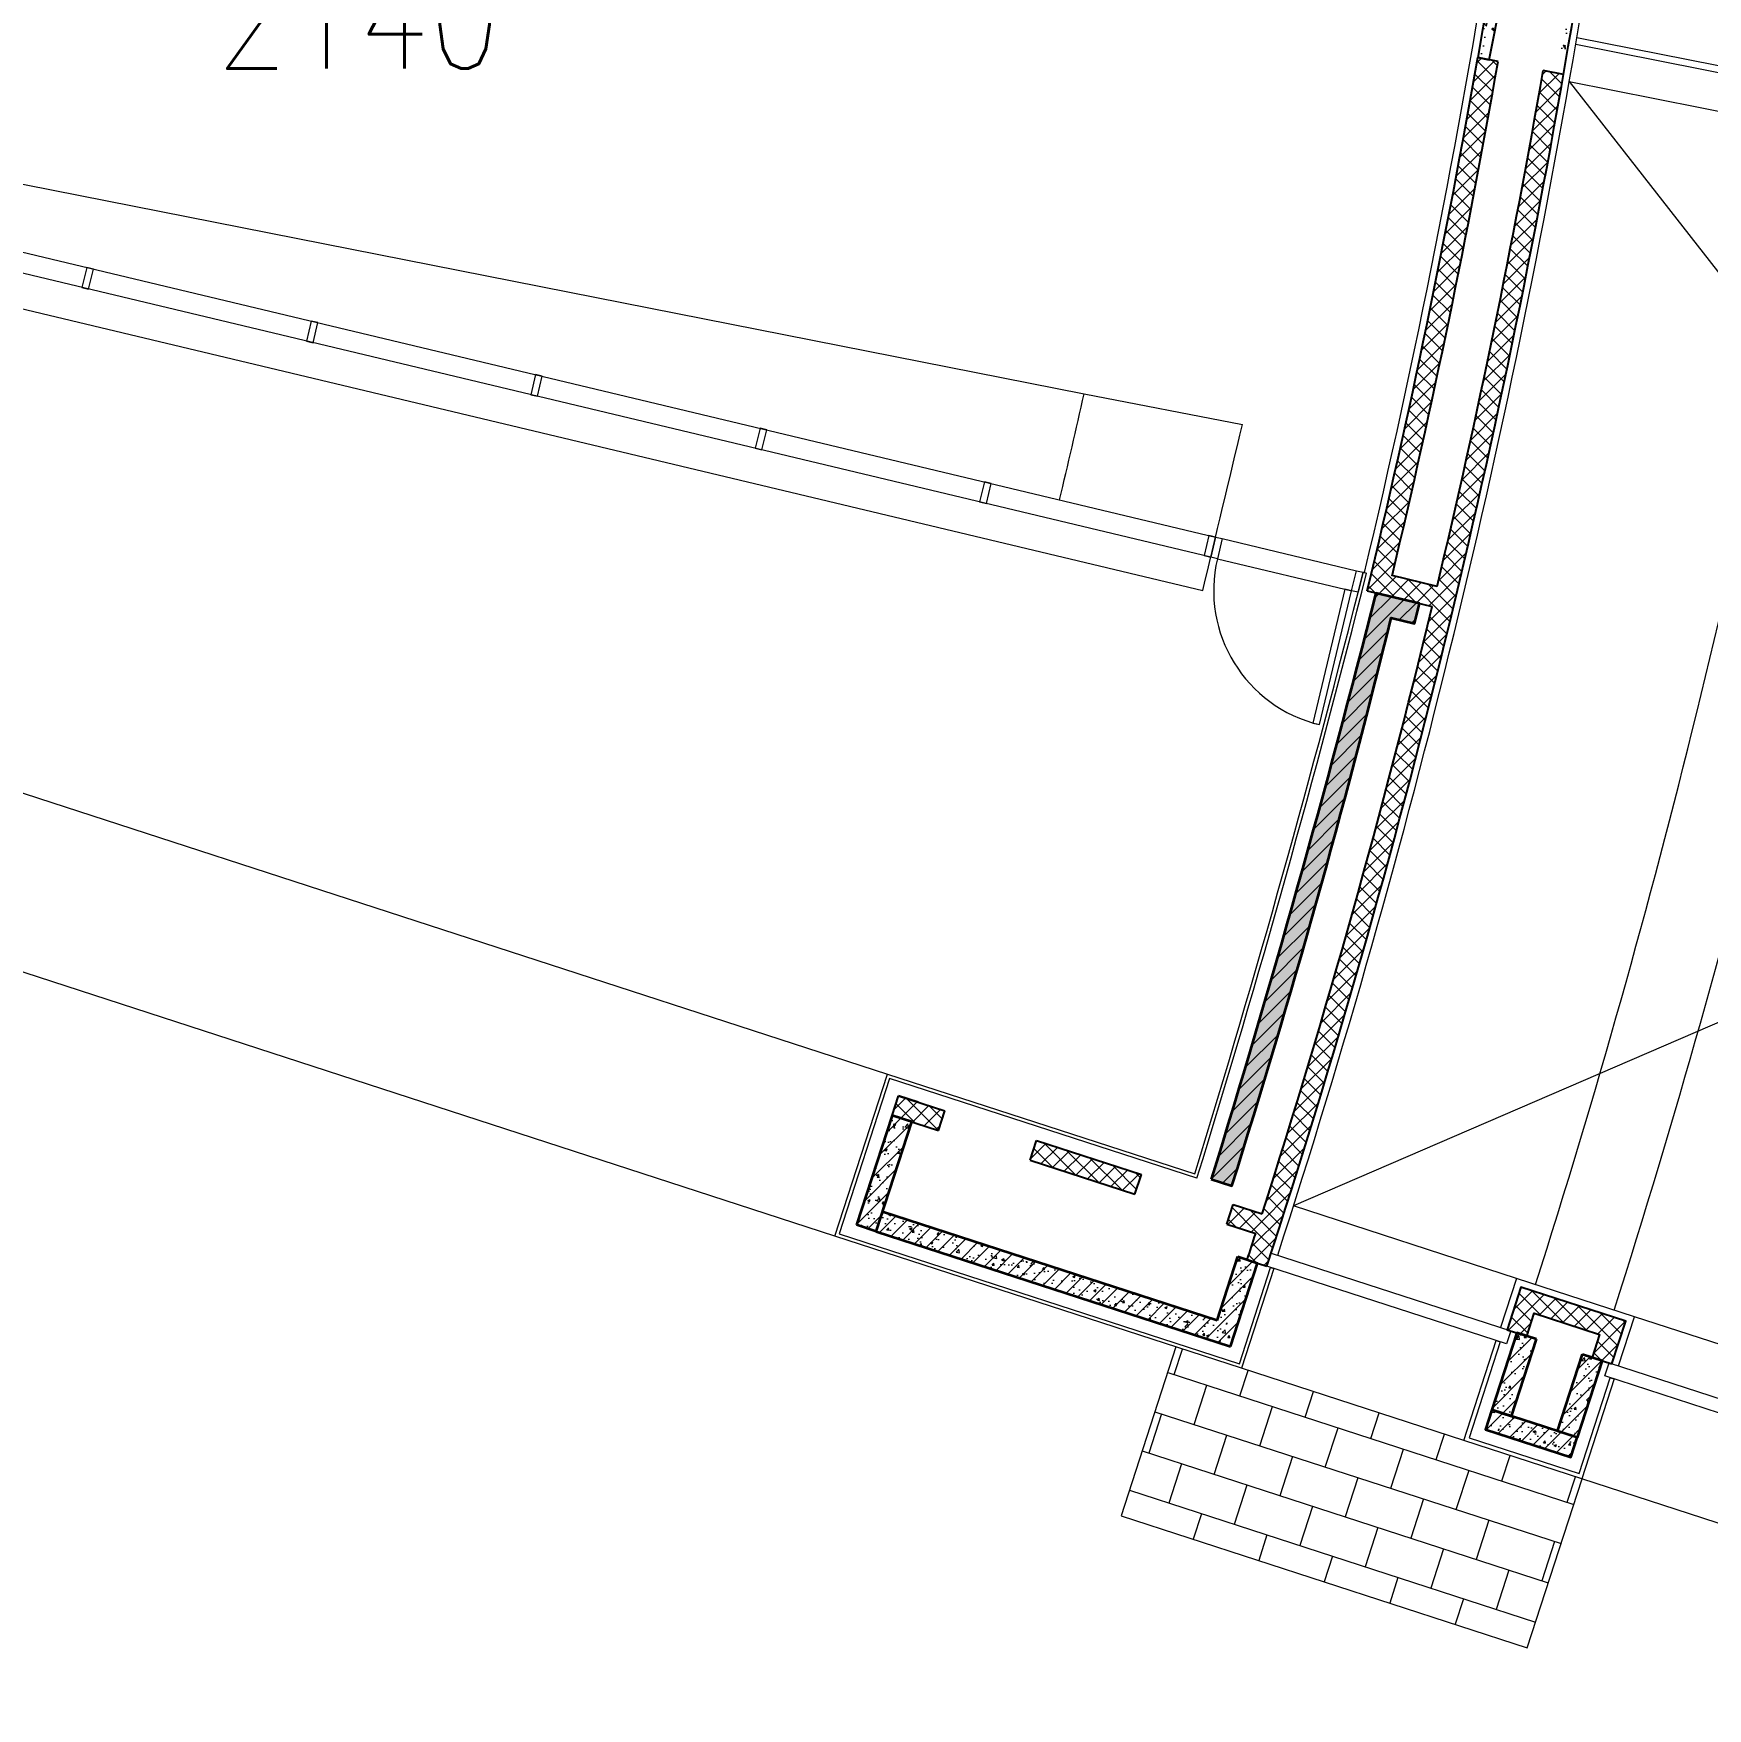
# Model space of a CAD drawing. Header units: inches. Extents: x 342932 to 557958, y 80625 to 242727.
# Drawn here: x 468145 to 480297, y 146620 to 158779 of the extents above; entities that cross this region are included whole.
import ezdxf
from ezdxf.enums import TextEntityAlignment as Align

# ---------------------------------------------------------------- set-up
doc = ezdxf.new("R2010")
doc.units = ezdxf.units.IN
doc.header["$MEASUREMENT"] = 0
for name, color, linetype, lineweight in [('First Floor$0$A-G250-G-Walls-Low-Level', 251, 'Continuous', 15), ('First Floor$0$A-G250-G-Walls-Precast-Concrete', 251, 'Continuous', 35), ('First Floor$0$A-G250-M-Walls-Blockwork', 7, 'Continuous', 25), ('First Floor$0$A-G252-H-Internal-Walls', 251, 'Continuous', 9), ('First Floor$0$A-G26-M-Beams-Concrete', 251, 'Continuous', 18), ('First Floor$0$A-G262-H-Precast-Panel', 251, 'Continuous', 5), ('First Floor$0$A-G312-M-Wall-Cladding-Panel', 7, 'Continuous', 9), ('First Floor$0$A-G312-M-Wall-Finish-Plaster', 7, 'Continuous', 15), ('First Floor$0$A-G321-M-Window', 251, 'Continuous', 9), ('First Floor$0$A-G322-M-Door', 251, 'Continuous', 15), ('First Floor$0$A-G331-M-Floor-Finish-Screed', 251, 'Continuous', 5), ('First Floor$0$A-Z036-G-Void-Symbology', 251, 'Continuous', 9), ('First Floor$0$Z-Z001-S-Room-Name-Identification-250', 7, 'Continuous', 15)]:
    doc.layers.add(name, color=color, linetype=linetype, lineweight=lineweight)
doc.styles.add('First Floor$0$Tag-RomanS', font='romans.shx', dxfattribs={"width": 0.8})
pattern_1 = [(50, (361382.11, 239676.52), (182.18467, -15.93909), [19.05, -209.55]), (355, (361382.11, 239676.52), (-35.24283, 191.05664), [15.24, -167.64]), (100.451, (361397.3, 239675.2), (146.9425, 175.11669), [16.19, -178.09]), (46.1842, (361382.11, 239727.32), (271.07904, -42.04233), [28.575, -314.325]), (96.6356, (361404.7, 239723.82), (237.40423, 247.42556), [24.285, -267.135]), (351.184, (361382.1, 239727.32), (237.4046, 247.4251), [22.86, -251.46]), (21, (361407.51, 239714.62), (151.61488, -102.26552), [19.05, -209.55]), (326, (361407.51, 239714.62), (61.80203, 184.18797), [15.24, -167.64]), (71.4514, (361420.15, 239706.1), (213.4165, 81.92286), [16.19, -178.09]), (37.5, (361382.114, 239676.52), (3.088603, 84.55504), [0, -165.608, 0, -170.18, 0, -168.275]), (7.5, (361382.11, 239676.52), (66.81966, 100.180575), [0, -97.028, 0, -161.798, 0, -64.135]), (327.5, (361325.47, 239676.52), (135.590595, -5.728744), [0, -63.5, 0, -198.12, 0, -262.89]), (317.5, (361300.07, 239676.52), (148.12918, 25.42649), [0, -82.55, 0, -131.572, 0, -186.69])]
pattern_2 = [(45, (361382.11, 239676.52), (-56.1266, 56.1266), [])]
pattern_3 = [(45, (361382.11, 239676.52), (-56.1266, 56.1266), []), (135, (361382.11, 239676.52), (-56.1266, -56.1266), [])]

# ---------------------------------------------------------------- blocks, each defined once
blk = doc.blocks.new('First Floor$0$tag-roomname')
at = {"lineweight": 18, "ltscale": 0.01, "style": 'First Floor$0$Tag-RomanS', "width": 0.8}
blk.add_attdef('ROOM_NO_2', text='', height=3, dxfattribs=at).set_placement((0, 1.612), align=Align.MIDDLE_CENTER)
at = {"linetype": 'ByBlock', "lineweight": 15, "ltscale": 0.01, "style": 'First Floor$0$Tag-RomanS', "width": 0.8, "flags": 1}
for tag, p in [('ROOM_NAME_1', (0, -2.288)), ('ROOM_NAME_2', (0, -5.744))]:
    blk.add_attdef(tag, text='', height=2.5, dxfattribs=at).set_placement(p, align=Align.MIDDLE_CENTER)

msp = doc.modelspace()

# ---------------------------------------------------------------- hatches: boundary and pattern name
at = {"layer": 'First Floor$0$A-G252-H-Internal-Walls'}
h = msp.add_hatch(dxfattribs=at)
h.set_pattern_fill('AR-CONC', color=256, angle=90, style=0)
h.set_pattern_definition([(140, (361382.11, 239676.52), (15.93909, 182.18467), [19.05, -209.55]), (85, (361382.11, 239676.52), (-191.05664, -35.24283), [15.24, -167.64]), (190.451, (361383.44, 239691.7), (-175.11669, 146.9425), [16.19, -178.09]), (136.1842, (361331.31, 239676.52), (42.04233, 271.07904), [28.575, -314.325]), (186.6356, (361334.82, 239699.1), (-247.42556, 237.40423), [24.285, -267.135]), (81.184, (361331.3, 239676.52), (-247.4251, 237.4046), [22.86, -251.46]), (111, (361344.01, 239701.92), (102.26552, 151.61488), [19.05, -209.55]), (56, (361344.01, 239701.92), (-184.18797, 61.80203), [15.24, -167.64]), (161.4514, (361352.54, 239714.56), (-81.92286, 213.4165), [16.19, -178.09]), (127.5, (361382.114, 239676.52), (-84.55504, 3.088603), [0, -165.608, 0, -170.18, 0, -168.275]), (97.5, (361382.11, 239676.52), (-100.180575, 66.81966), [0, -97.028, 0, -161.798, 0, -64.135]), (57.5, (361382.114, 239619.88), (5.728744, 135.590595), [0, -63.5, 0, -198.12, 0, -262.89]), (47.5, (361382.11, 239594.48), (-25.42649, 148.12918), [0, -82.55, 0, -131.572, 0, -186.69])])
h.paths.add_polyline_path([(478715.9, 159116.5), (478629.1, 158604.8), (478713, 158588.2), (478809.9, 159078.7), (479300.5, 158981.8), (479203.5, 158491.3), (479247.3, 158482.6), (479333.9, 158992.1)])
h = msp.add_hatch(dxfattribs=at)
h.set_pattern_fill('ANSI37', color=256, scale=25, style=0)
h.set_pattern_definition(pattern_3)
h.paths.add_polyline_path([(479251.4, 158481.8), (479104.2, 158510.9, -0.015476), (478333.6, 154764.5), (478007.2, 154843.2, 0.0154177), (478776.3, 158575.7), (478629.1, 158604.8, -0.0160384), (477826.5, 154732.4), (478298.7, 154618.6, -0.0199405), (476955.4, 149877.8), (477098, 149831.1, 0.0360216)])
h = msp.add_hatch(dxfattribs=at)
h.set_pattern_fill('ANSI37', color=256, scale=25, style=0)
h.set_pattern_definition(pattern_3)
h.paths.add_polyline_path([(474714, 150815.9), (474760.4, 150958.5), (474423.3, 151068), (474377, 150925.4)])
h = msp.add_hatch(dxfattribs=at)
h.set_pattern_fill('ANSI37', color=256, scale=25, style=0)
h.set_pattern_definition(pattern_3)
h.paths.add_polyline_path([(476140.6, 150352.3), (476186.9, 150495), (475426.1, 150742.2), (475379.7, 150599.6)])
h = msp.add_hatch(dxfattribs=at)
h.set_pattern_fill('ANSI37', color=256, scale=25, style=0)
h.set_pattern_definition(pattern_3)
h.paths.add_polyline_path([(476852.7, 150278.7), (476806.3, 150136), (477017.1, 150067.5, 0.0006068), (477063.1, 150210.3)])
h = msp.add_hatch(dxfattribs=at)
h.set_pattern_fill('ANSI37', color=256, scale=25, style=0)
h.set_pattern_definition(pattern_3)
h.paths.add_polyline_path([(479513.9, 149335.2), (479459.8, 149168.7), (479602.5, 149122.4), (479702.9, 149431.5), (478942, 149678.7), (478841.6, 149369.6), (478984.3, 149323.2), (479038.4, 149489.7)])
at = {"layer": 'First Floor$0$A-G262-H-Precast-Panel'}
h = msp.add_hatch(dxfattribs=at)
h.set_pattern_fill('AR-CONC', color=256, style=0)
h.set_pattern_definition(pattern_1)
h.paths.add_polyline_path([(477999.9, 154536.6), (478170.9, 154495.8), (478205.6, 154641.1), (477889.6, 154717.2, -0.0129207), (476693.6, 150461.8), (476843.5, 150413.1, 0.0165101)])
h = msp.add_hatch(dxfattribs=at)
h.set_pattern_fill('ANSI31', color=256, scale=25, style=0)
h.set_pattern_definition(pattern_2)
h.paths.add_polyline_path([(477999.9, 154536.6), (478170.9, 154495.8), (478205.6, 154641.1), (477889.6, 154717.2, -0.0129207), (476693.6, 150461.8), (476843.5, 150413.1, 0.0165101)])
h = msp.add_hatch(dxfattribs=at)
h.set_pattern_fill('AR-CONC', color=256, style=0)
h.set_pattern_definition(pattern_1)
h.paths.add_polyline_path([(474519.6, 150879), (474377, 150925.4), (474118.4, 150129.6), (474261.1, 150083.2)])
h = msp.add_hatch(dxfattribs=at)
h.set_pattern_fill('ANSI31', color=256, scale=25, style=0)
h.set_pattern_definition(pattern_2)
h.paths.add_polyline_path([(474519.6, 150879), (474377, 150925.4), (474118.4, 150129.6), (474261.1, 150083.2)])
h = msp.add_hatch(dxfattribs=at)
h.set_pattern_fill('ANSI31', color=256, scale=25, style=0)
h.set_pattern_definition(pattern_2)
h.paths.add_polyline_path([(474307.4, 150225.9), (474261.1, 150083.2), (476834.1, 149247.2), (476880.3, 149389.9)])
h = msp.add_hatch(dxfattribs=at)
h.set_pattern_fill('AR-CONC', color=256, style=0)
h.set_pattern_definition(pattern_1)
h.paths.add_polyline_path([(474307.4, 150225.9), (474261.1, 150083.2), (476834.1, 149247.2), (476880.3, 149389.9)])
h = msp.add_hatch(dxfattribs=at)
h.set_pattern_fill('ANSI31', color=256, scale=25, style=0)
h.set_pattern_definition(pattern_2)
h.paths.add_polyline_path([(477030.4, 149853.2), (476887.9, 149900), (476737.7, 149436.2), (476880.3, 149389.9)])
h = msp.add_hatch(dxfattribs=at)
h.set_pattern_fill('AR-CONC', color=256, style=0)
h.set_pattern_definition(pattern_1)
h.paths.add_polyline_path([(477030.4, 149853.2), (476887.9, 149900), (476737.7, 149436.2), (476880.3, 149389.9)])
h = msp.add_hatch(dxfattribs=at)
h.set_pattern_fill('AR-CONC', color=256, style=0)
h.set_pattern_definition(pattern_1)
h.paths.add_polyline_path([(479055.7, 149300), (478913, 149346.4), (478731.7, 148788.3), (478874.4, 148742)])
h = msp.add_hatch(dxfattribs=at)
h.set_pattern_fill('ANSI31', color=256, scale=25, style=0)
h.set_pattern_definition(pattern_2)
h.paths.add_polyline_path([(479055.7, 149300), (478913, 149346.4), (478731.7, 148788.3), (478874.4, 148742)])
h = msp.add_hatch(dxfattribs=at)
h.set_pattern_fill('AR-CONC', color=256, style=0)
h.set_pattern_definition([(50, (361857.67, 239522), (182.18467, -15.93909), [19.05, -209.55]), (355, (361857.67, 239522), (-35.24283, 191.05664), [15.24, -167.64]), (100.451, (361872.86, 239520.67), (146.9425, 175.11669), [16.19, -178.09]), (46.1842, (361857.67, 239572.8), (271.07904, -42.04233), [28.575, -314.325]), (96.6356, (361880.26, 239569.3), (237.40423, 247.42556), [24.285, -267.135]), (351.184, (361857.67, 239572.8), (237.4046, 247.4251), [22.86, -251.46]), (21, (361883.07, 239560.1), (151.61488, -102.26552), [19.05, -209.55]), (326, (361883.07, 239560.1), (61.80203, 184.18797), [15.24, -167.64]), (71.4514, (361895.7, 239551.58), (213.4165, 81.92286), [16.19, -178.09]), (37.5, (361857.674, 239522), (3.088603, 84.55504), [0, -165.608, 0, -170.18, 0, -168.275]), (7.5, (361857.67, 239522), (66.81966, 100.180575), [0, -97.028, 0, -161.798, 0, -64.135]), (327.5, (361801.03, 239522), (135.590595, -5.728744), [0, -63.5, 0, -198.12, 0, -262.89]), (317.5, (361775.63, 239522), (148.12918, 25.42649), [0, -82.55, 0, -131.572, 0, -186.69])])
h.paths.add_polyline_path([(479531.3, 149145.5), (479388.6, 149191.9), (479207.3, 148633.8), (479349.9, 148587.5)])
h = msp.add_hatch(dxfattribs=at)
h.set_pattern_fill('ANSI31', color=256, scale=25, style=0)
h.set_pattern_definition(pattern_2)
h.paths.add_polyline_path([(479531.3, 149145.5), (479388.6, 149191.9), (479207.3, 148633.8), (479349.9, 148587.5)])
h = msp.add_hatch(dxfattribs=at)
h.set_pattern_fill('AR-CONC', color=256, scale=10, style=0)
h.set_pattern_definition([(50, (361382.1, 239676.5), (1821.847, -159.391), [190.5, -2095.5]), (355, (361382.1, 239676.5), (-352.428, 1910.566), [152.4, -1676.4]), (100.451, (361534, 239663.2), (1469.425, 1751.167), [161.9, -1780.9]), (46.1842, (361382.1, 240184.5), (2710.79, -420.423), [285.75, -3143.25]), (96.6356, (361608, 240149.5), (2374.042, 2474.256), [242.85, -2671.35]), (351.184, (361382, 240184.5), (2374.046, 2474.25), [228.6, -2514.6]), (21, (361636.1, 240057.5), (1516.149, -1022.655), [190.5, -2095.5]), (326, (361636.1, 240057.5), (618.02, 1841.88), [152.4, -1676.4]), (71.4514, (361762.5, 239972.3), (2134.165, 819.229), [161.9, -1780.9]), (37.5, (361382.1, 239676.5), (30.886, 845.5504), [0, -1656.08, 0, -1701.8, 0, -1682.75]), (7.5, (361382.1, 239676.5), (668.1966, 1001.806), [0, -970.28, 0, -1617.98, 0, -641.35]), (327.5, (360815.7, 239676.5), (1355.906, -57.2874), [0, -635, 0, -1981.2, 0, -2628.9]), (317.5, (360561.7, 239676.5), (1481.292, 254.265), [0, -825.5, 0, -1315.72, 0, -1866.9])])
h.paths.add_polyline_path([(479207.3, 148633.8), (479112.5, 148664.6), (478731.7, 148788.3), (478685.4, 148645.7), (479303.6, 148444.8), (479349.9, 148587.5), (479207.3, 148633.8)])
h = msp.add_hatch(dxfattribs=at)
h.set_pattern_fill('ANSI31', color=256, scale=25, style=0)
h.set_pattern_definition(pattern_2)
h.paths.add_polyline_path([(479349.9, 148587.5), (479207.3, 148633.8), (479207.3, 148633.8), (479112.5, 148664.6), (478731.7, 148788.3), (478685.4, 148645.7), (479303.6, 148444.8)])
h = msp.add_hatch(dxfattribs=at)
h.set_pattern_fill('AR-CONC', color=256, scale=5, style=0)
h.set_pattern_definition([(50, (361382.1, 239676.5), (910.9233, -79.6954), [95.25, -1047.75]), (355, (361382.1, 239676.5), (-176.214, 955.283), [76.2, -838.2]), (100.451, (361458, 239669.9), (734.7125, 875.5834), [80.95, -890.45]), (46.1842, (361382.1, 239930.5), (1355.395, -210.212), [142.875, -1571.625]), (96.6356, (361495, 239913), (1187.021, 1237.128), [121.425, -1335.675]), (351.184, (361382.1, 239930.5), (1187.023, 1237.126), [114.3, -1257.3]), (21, (361509.1, 239867), (758.0744, -511.3276), [95.25, -1047.75]), (326, (361509.1, 239867), (309.01, 920.94), [76.2, -838.2]), (71.4514, (361572.3, 239824.4), (1067.0825, 409.6143), [80.95, -890.45]), (37.5, (361382.1, 239676.52), (15.443, 422.7752), [0, -828.04, 0, -850.9, 0, -841.375]), (7.5, (361382.1, 239676.5), (334.0983, 500.9029), [0, -485.14, 0, -808.99, 0, -320.675]), (327.5, (361098.9, 239676.52), (677.953, -28.6437), [0, -317.5, 0, -990.6, 0, -1314.45]), (317.5, (360971.9, 239676.5), (740.646, 127.1325), [0, -412.75, 0, -657.86, 0, -933.45])])
h.paths.add_polyline_path([(479303.6, 148444.8), (479349.9, 148587.5), (479207.3, 148633.8), (479207.3, 148633.8), (479112.5, 148664.6), (478731.7, 148788.3), (478685.4, 148645.7)])
h = msp.add_hatch(dxfattribs=at)
h.set_pattern_fill('AR-CONC', color=256, style=0)
h.set_pattern_definition(pattern_1)
h.paths.add_polyline_path([(479303.6, 148444.8), (479349.9, 148587.5), (479207.3, 148633.8), (479207.3, 148633.8), (479112.5, 148664.6), (478731.7, 148788.3), (478685.4, 148645.7)])
h = msp.add_hatch(dxfattribs=at)
h.set_pattern_fill('AR-CONC', color=256, scale=3, style=0)
h.set_pattern_definition([(50, (361382.1, 239676.5), (546.554, -47.8173), [57.15, -628.65]), (355, (361382.1, 239676.5), (-105.7285, 573.17), [45.72, -502.92]), (100.451, (361427.66, 239672.54), (440.8275, 525.35), [48.57, -534.27]), (46.1842, (361382.1, 239828.9), (813.237, -126.127), [85.725, -942.975]), (96.6356, (361449.9, 239818.4), (712.2127, 742.2767), [72.855, -801.405]), (351.184, (361382.1, 239828.9), (712.214, 742.2754), [68.58, -754.38]), (21, (361458.3, 239790.8), (454.8446, -306.7966), [57.15, -628.65]), (326, (361458.3, 239790.8), (185.406, 552.564), [45.72, -502.92]), (71.4514, (361496.2, 239765.26), (640.2495, 245.7686), [48.57, -534.27]), (37.5, (361382.11, 239676.52), (9.2658, 253.66512), [0, -496.824, 0, -510.54, 0, -504.825]), (7.5, (361382.1, 239676.52), (200.459, 300.5417), [0, -291.084, 0, -485.394, 0, -192.405]), (327.5, (361212.19, 239676.52), (406.77179, -17.18623), [0, -190.5, 0, -594.36, 0, -788.67]), (317.5, (361136, 239676.52), (444.38754, 76.2795), [0, -247.65, 0, -394.716, 0, -560.07])])
h.paths.add_polyline_path([(479303.6, 148444.8), (479349.9, 148587.5), (479207.3, 148633.8), (479207.3, 148633.8), (479112.5, 148664.6), (478731.7, 148788.3), (478685.4, 148645.7)])

# ---------------------------------------------------------------- linework, layer by layer
at = {"layer": 'First Floor$0$A-G250-G-Walls-Low-Level'}
for p, q in [((479293.1, 158430.2, 0), (488465.5, 156610.1, 0)), ((467024.4, 157890.9, 0), (475771.6, 156162.4, 0)), ((466857.8, 157069.2, 0), (476632.6, 154734.7)), ((475771.6, 156162.4, 0), (476920.3, 155939.4)), ((465977.5, 153943.7), (474343.1, 151225.5)), ((473960.9, 150049.3, 0), (465589.6, 152769.3, 0)), ((478909.9, 149741.7), (477291.4, 150267.6)), ((481287.6, 148969.1), (479765.9, 149463.6, 0)), ((478527.9, 148565.4), (476914.5, 149089.6)), ((480905.5, 147792.9, 0), (479383.8, 148287.3))]:
    msp.add_line(p, q, dxfattribs=at)
at = {"layer": 'First Floor$0$A-G250-G-Walls-Low-Level', "elevation": 0}
msp.add_lwpolyline([(476438.2, 149244.4), (476040, 148018.9), (478988.2, 147060.9), (479386.4, 148286.4)], dxfattribs=at)
at = {"layer": 'First Floor$0$A-G250-G-Walls-Low-Level'}
for centre, radius, start, end in [((417894.8, 169173.5, 0), 59321.3, 346.568356, 347.330138), ((-368779.4, 357281), 869336.8, 346.5268649, 346.6085008)]:
    msp.add_arc(centre, radius, start, end, dxfattribs=at)
at = {"layer": 'First Floor$0$A-G250-G-Walls-Precast-Concrete'}
for p, q in [((474377, 150925.4), (474118.4, 150129.6)), ((474519.6, 150879), (474377, 150925.4)), ((474261.1, 150083.2), (474519.6, 150879)), ((476737.7, 149436.2), (474307.4, 150225.9)), ((474261.1, 150083.2), (474118.4, 150129.6)), ((474261.1, 150083.2), (476834.1, 149247.2)), ((476737.7, 149436.2), (476887.9, 149900)), ((476834.1, 149247.2), (477030.4, 149853.2)), ((476887.9, 149900), (477030.4, 149853.2))]:
    msp.add_line(p, q, dxfattribs=at)
at = {"layer": 'First Floor$0$A-G250-G-Walls-Precast-Concrete', "elevation": 0}
msp.add_lwpolyline([(476693.6, 150461.8), (476843.5, 150413.1, 0.0165101), (477999.9, 154536.6), (478170.9, 154495.8), (478205.6, 154641.1), (477889.6, 154717.2, -0.0129207)], format="xyb", close=True, dxfattribs=at)
at = {"layer": 'First Floor$0$A-G250-G-Walls-Precast-Concrete'}
for points in [[(479055.7, 149300), (478913, 149346.4), (478731.7, 148788.3), (478874.4, 148742)], [(479388.6, 149191.9), (479531.3, 149145.5), (479349.9, 148587.5), (479207.3, 148633.8)]]:
    msp.add_lwpolyline(points, close=True, dxfattribs=at)
msp.add_lwpolyline([(479349.9, 148587.5), (479112.5, 148664.6), (478731.7, 148788.3), (478685.4, 148645.7), (479303.6, 148444.8), (479349.9, 148587.5)], dxfattribs=at)
at = {"layer": 'First Floor$0$A-G250-M-Walls-Blockwork'}
for p, q in [((478712.8, 159098), (478629.1, 158604.8, 0)), ((478713, 158588.2, 0), (478809.9, 159078.7, 0)), ((478629.1, 158604.8, 0), (478713, 158588.2, 0)), ((478776.3, 158575.7, 0), (478629.1, 158604.8, 0)), ((479251.4, 158481.8, 0), (479104.2, 158510.9, 0)), ((478333.6, 154764.5, 0), (478007.2, 154843.2, 0)), ((477826.5, 154732.4, 0), (478298.7, 154618.6, 0)), ((474377, 150925.4), (474423.3, 151068)), ((474566, 151021.7), (474423.3, 151068)), ((474423.3, 151068), (474760.4, 150958.5)), ((474377, 150925.4), (474714, 150815.9)), ((474714, 150815.9, 0), (474760.4, 150958.5, 0)), ((475379.7, 150599.6, 0), (475426.1, 150742.2, 0)), ((475426.1, 150742.2), (476186.9, 150495)), ((475379.7, 150599.6), (476140.6, 150352.3)), ((476140.6, 150352.3), (476186.9, 150495)), ((476806.3, 150136), (476852.7, 150278.7)), ((476852.7, 150278.7), (477063.1, 150210.3)), ((476806.3, 150136), (477016.8, 150067.7)), ((476955.5, 149877.8), (477098, 149831.1, 0))]:
    msp.add_line(p, q, dxfattribs=at)
msp.add_lwpolyline([(479602.5, 149122.4), (479702.9, 149431.5), (478942, 149678.7), (478841.6, 149369.6), (478984.3, 149323.2), (479038.4, 149489.7), (479513.9, 149335.2), (479459.8, 149168.7), (479602.5, 149122.4)], dxfattribs=at)
for centre, radius, start, end in [((418213.7, 169082.2, 0), 61951.3, 341.895739, 350.610213), ((417882.1, 169176.5, 0), 61660, 346.452351, 350.127764), ((417882.1, 169176.5, 0), 61810, 346.591396, 350.124595), ((418213.7, 169082.2, 0), 61801.3, 346.604367, 350.150929), ((418213.7, 169082.2, 0), 61801.3, 342.219895, 346.465302), ((418213.7, 169082.2, 0), 61801.3, 341.895877, 342.08083)]:
    msp.add_arc(centre, radius, start, end, dxfattribs=at)
at = {"layer": 'First Floor$0$A-G26-M-Beams-Concrete'}
for radius, start, end in [(64193.7, 342.334728, 350.036772), (64793.7, 342.331627, 350.025103)]:
    msp.add_arc((417882.1, 169176.5, 0), radius, start, end, dxfattribs=at)
at = {"layer": 'First Floor$0$A-G312-M-Wall-Cladding-Panel'}
for p, q in [((477797.2, 154867.8), (477821.5, 154862)), ((473960.9, 150049.3), (474343.1, 151225.5)), ((474359.1, 151194), (473992.4, 150065.4)), ((474343.1, 151225.5), (476574.4, 150500.5)), ((476590.8, 150468.9), (474359.1, 151194)), ((476914.5, 149089.6), (473960.9, 150049.3)), ((473992.4, 150065.4), (476898.4, 149121.1)), ((476898.4, 149121.1), (477125.4, 149822.1)), ((477149.2, 149814.3), (476914.5, 149089.6)), ((477125.4, 149822.1), (477149.2, 149814.3))]:
    msp.add_line(p, q, dxfattribs=at)
msp.add_lwpolyline([(478763.2, 149289.9), (478791.7, 149280.6), (478565.7, 148584.7), (479364.6, 148325.1), (479590.6, 149021.1), (479619.1, 149011.8), (479383.8, 148287.3), (478527.9, 148565.4), (478763.2, 149289.9)], dxfattribs=at)
for radius, start, end in [(85432.4, 342.836914, 345.878826), (85457.4, 342.819906, 345.87903)]:
    msp.add_arc((394946.4, 175711), radius, start, end, dxfattribs=at)
at = {"layer": 'First Floor$0$A-G312-M-Wall-Finish-Plaster'}
msp.add_line((477295.3, 150266.3), (477295.5, 150266.2), dxfattribs=at)
for points in [[(479765.9, 149463.6), (478909.9, 149741.7), (478794.1, 149385)], [(479650, 149106.9), (479765.9, 149463.6)]]:
    msp.add_lwpolyline(points, dxfattribs=at)
for centre, radius, start, end in [((417882.1, 169176.5, 0), 61610, 346.568383, 351.049484), ((418213.7, 169082.2, 0), 62001.3, 341.988159, 350.661958)]:
    msp.add_arc(centre, radius, start, end, dxfattribs=at)
at = {"layer": 'First Floor$0$A-G321-M-Window'}
for p, q in [((479339.8, 158701.3, 0), (488519.2, 156879.8, 0)), ((479348.1, 158750.6, 0), (488528.9, 156928.9, 0))]:
    msp.add_line(p, q, dxfattribs=at)
at = {"layer": 'First Floor$0$A-G321-M-Window', "elevation": 0}
for points in [[(466901.8, 157469.9), (476725.6, 155123.7), (476690.8, 154977.8), (466867, 157324)], [(468496.2, 156934.9), (468544.8, 156923.3), (468579.7, 157069.2), (468531, 157080.8)], [(470125.4, 156545.8), (470174, 156534.2), (470208.9, 156680.1), (470160.2, 156691.7)], [(471754.6, 156156.7), (471803.2, 156145.1), (471838.1, 156291), (471789.4, 156302.6)], [(473383.8, 155767.6), (473432.4, 155756), (473467.3, 155901.9), (473418.6, 155913.5)], [(475013, 155378.5), (475061.6, 155366.9), (475096.5, 155512.8), (475047.8, 155524.4)], [(476642.2, 154989.4), (476690.8, 154977.8), (476725.7, 155123.7), (476677, 155135.3)]]:
    msp.add_lwpolyline(points, close=True, dxfattribs=at)
at = {"layer": 'First Floor$0$A-G321-M-Window'}
for points in [[(477128.9, 149926.1), (478867.9, 149361), (478837, 149265.9), (477098, 149831.1)], [(479581.9, 149129), (481246.2, 148588.3), (481215.3, 148493.2), (479551, 149033.9)]]:
    msp.add_lwpolyline(points, close=True, dxfattribs=at)
at = {"layer": 'First Floor$0$A-G322-M-Door'}
for p, q in [((476774.3, 155112.1), (477748.6, 154879.4)), ((476739.5, 154966.2), (477713.7, 154733.5))]:
    msp.add_line(p, q, dxfattribs=at)
for points in [[(476725.7, 155123.7), (476774.3, 155112.1), (476739.5, 154966.2), (476690.8, 154977.8)], [(477748.6, 154879.4), (477797.2, 154867.8), (477760.5, 154722.3), (477711.9, 154733.9)], [(477711.9, 154733.9), (477663.2, 154745.5), (477431.1, 153773.5), (477479.7, 153761.9)]]:
    msp.add_lwpolyline(points, close=True, dxfattribs=at)
msp.add_arc((477712, 154734.5), 1000, 166.60231, 256.56769, dxfattribs=at)
at = {"layer": 'First Floor$0$A-G331-M-Floor-Finish-Screed'}
for p, q in [((476425.7, 149044.1, 0), (476485.7, 149228.9, 0)), ((476901.2, 148889.6, 0), (476961.2, 149074.4, 0)), ((476378.1, 149059.6, 0), (479326.4, 148101.6, 0)), ((476570.7, 148681.6, 0), (476663.4, 148966.9, 0)), ((477376.7, 148735.1, 0), (477436.8, 148919.9, 0)), ((476333, 148758.8, 0), (476240.3, 148473.5, 0)), ((476285.4, 148774.3, 0), (479233.7, 147816.3, 0)), ((477046.3, 148527.1, 0), (477139, 148812.4, 0)), ((477852.3, 148580.6, 0), (477912.3, 148765.4, 0)), ((476715.8, 148319, 0), (476808.5, 148604.3, 0)), ((477521.8, 148372.6, 0), (477614.5, 148657.9, 0)), ((478327.8, 148426.1, 0), (478387.8, 148610.9, 0)), ((476192.7, 148489, 0), (479141, 147531, 0)), ((477997.3, 148218.1, 0), (478090, 148503.4, 0)), ((476478, 148396.3, 0), (476385.3, 148110.9, 0)), ((477284, 148449.8, 0), (477191.3, 148164.5, 0)), ((478472.8, 148063.5, 0), (478565.5, 148348.9, 0)), ((478803.3, 148271.6, 0), (478863.4, 148456.4, 0)), ((476953.6, 148241.8, 0), (476860.8, 147956.4, 0)), ((477759.6, 148295.3, 0), (477666.8, 148010, 0)), ((479278.8, 148117.1, 0), (479338.9, 148301.9, 0)), ((476100, 148203.6, 0), (479048.3, 147245.7, 0)), ((478235.1, 148140.8, 0), (478142.4, 147855.5, 0)), ((476623.1, 148033.7, 0), (476563, 147848.9, 0)), ((477429.1, 148087.2, 0), (477336.4, 147801.9, 0)), ((478710.6, 147986.3, 0), (478617.9, 147701, 0)), ((477098.6, 147879.2, 0), (477038.6, 147694.4, 0)), ((477904.6, 147932.7, 0), (477811.9, 147647.4, 0)), ((478380.1, 147778.2, 0), (478287.4, 147492.9, 0)), ((479186.1, 147831.8, 0), (479093.4, 147546.5, 0)), ((477574.1, 147724.7, 0), (477514.1, 147539.9, 0)), ((478855.7, 147623.7, 0), (478763, 147338.4, 0)), ((478049.7, 147570.2, 0), (477989.6, 147385.4, 0)), ((478525.2, 147415.7, 0), (478465.2, 147230.9, 0))]:
    msp.add_line(p, q, dxfattribs=at)
at = {"layer": 'First Floor$0$A-Z036-G-Void-Symbology', "ltscale": 0.25}
for p, q in [((479293.1, 158430.2, 0), (488518.5, 146619.7, 0)), ((490876.6, 156133.7, 0), (477291.4, 150267.6, 0))]:
    msp.add_line(p, q, dxfattribs=at)

# ---------------------------------------------------------------- block references
at = {"layer": 'First Floor$0$Z-Z001-S-Room-Name-Identification-250'}
ref = msp.add_blockref('First Floor$0$tag-roomname', (470502.5, 158495.7), dxfattribs=dict(at, xscale=250, yscale=250, zscale=250))
ref.add_attrib('ROOM_NO_2', '2140', dxfattribs={"layer": '0', "lineweight": 18, "ltscale": 0.01, "height": 750, "style": 'First Floor$0$Tag-RomanS', "width": 0.8}).set_placement((470502.5, 158898.6), align=Align.MIDDLE_CENTER)

doc.saveas('drawing.dxf')
